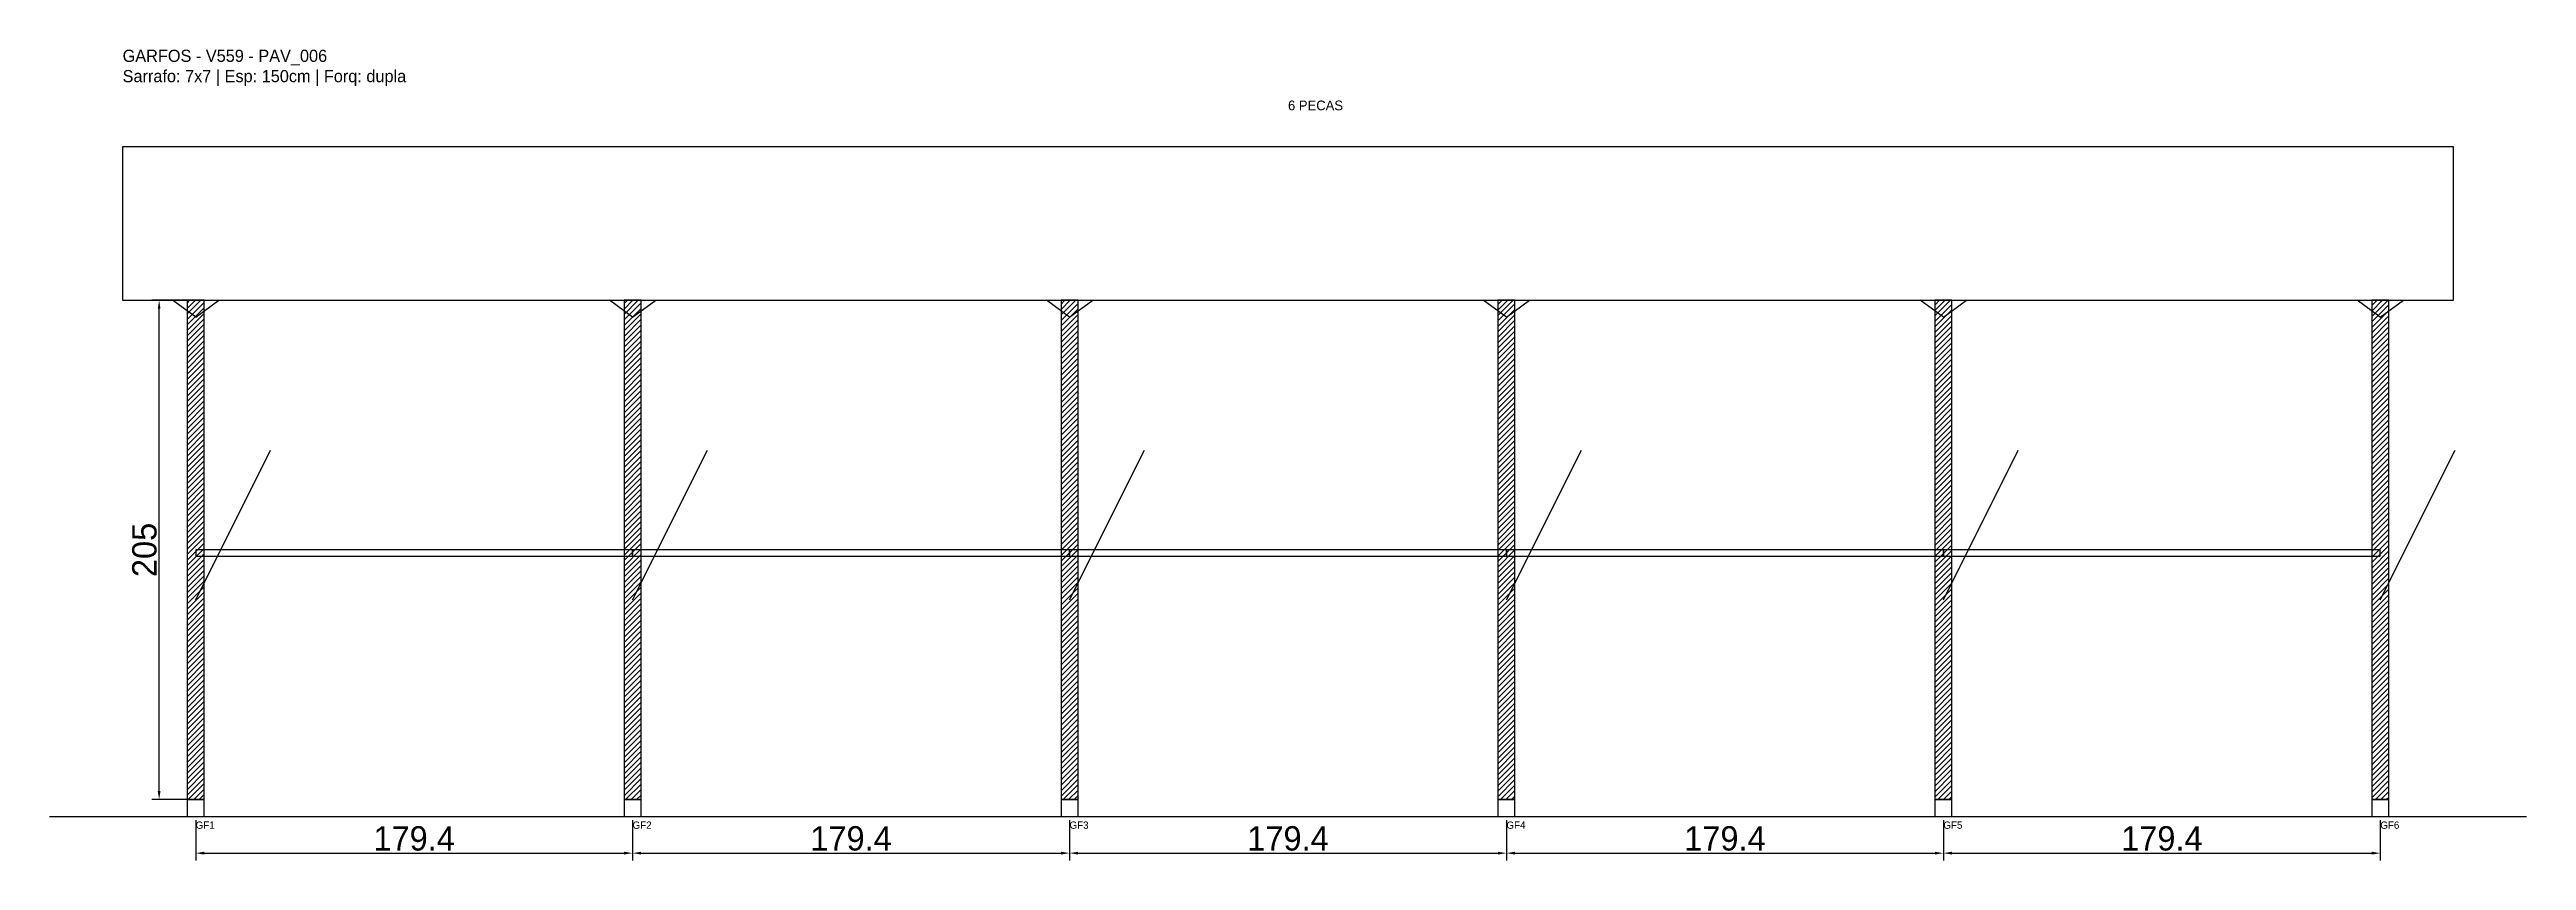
# Model space of a CAD drawing. Header units: metres. Extents: x -30 to 987, y -25 to 308.
import ezdxf

# ---------------------------------------------------------------- set-up
doc = ezdxf.new("R2010")
doc.units = ezdxf.units.M
for name, color, linetype in [('BARRA_ANCORAGEM', 1, 'Continuous'), ('COTA', 241, 'Continuous'), ('GARFOS OK', 3, 'Continuous'), ('NOME DA VIGA', 6, 'Continuous'), ('SARR_7x7', 40, 'Continuous'), ('TIRAS REESCORAMENTO', 252, 'Continuous'), ('VIGAS', 3, 'Continuous')]:
    doc.layers.add(name, color=color, linetype=linetype)
doc.dimstyles.new('EZ DXF', dxfattribs={"dimtxt": 10, "dimasz": 3.5, "dimexe": 3, "dimexo": 1.5, "dimgap": 1, "dimtad": 1, "dimdec": 1, "dimdsep": 46, "dimcen": 2.5, "dimazin": 3, "dimtfac": 1, "dimtmove": 0, "dimatfit": 3})

msp = doc.modelspace()

# ---------------------------------------------------------------- hatches: boundary and pattern name
at = {"layer": 'COTA'}
h = msp.add_hatch(dxfattribs=at)
h.set_pattern_fill('ANSI31', scale=0.5)
h.paths.add_polyline_path([(26.5, 0), (33.5, 0), (33.5, 205), (26.5, 205)])
h = msp.add_hatch(dxfattribs=at)
h.set_pattern_fill('ANSI31', scale=0.5)
h.paths.add_polyline_path([(205.9, 0), (212.9, 0), (212.9, 205), (205.9, 205)])
h = msp.add_hatch(dxfattribs=at)
h.set_pattern_fill('ANSI31', scale=0.5)
h.paths.add_polyline_path([(385.3, 0), (392.3, 0), (392.3, 205), (385.3, 205)])
h = msp.add_hatch(dxfattribs=at)
h.set_pattern_fill('ANSI31', scale=0.5)
h.paths.add_polyline_path([(564.7, 0), (571.7, 0), (571.7, 205), (564.7, 205)])
h = msp.add_hatch(dxfattribs=at)
h.set_pattern_fill('ANSI31', scale=0.5)
h.paths.add_polyline_path([(744.1, 0), (751.1, 0), (751.1, 205), (744.1, 205)])
h = msp.add_hatch(dxfattribs=at)
h.set_pattern_fill('ANSI31', scale=0.5)
h.paths.add_polyline_path([(923.5, 0), (930.5, 0), (930.5, 205), (923.5, 205)])

# ---------------------------------------------------------------- linework, layer by layer
at = {"layer": 'BARRA_ANCORAGEM'}
for p, q in [((30, 82), (60.75, 143.5)), ((209.4, 82), (240.15, 143.5)), ((388.8, 82), (419.55, 143.5)), ((568.2, 82), (598.95, 143.5)), ((747.6, 82), (778.35, 143.5)), ((927, 82), (957.75, 143.5))]:
    msp.add_line(p, q, dxfattribs=at)
at = {"layer": 'GARFOS OK'}
for p, q in [((30, 198), (20.5, 205)), ((20.5, 205), (39.5, 205)), ((30, 198), (39.5, 205)), ((209.4, 198), (199.9, 205)), ((199.9, 205), (218.9, 205)), ((209.4, 198), (218.9, 205)), ((388.8, 198), (379.3, 205)), ((379.3, 205), (398.3, 205)), ((388.8, 198), (398.3, 205)), ((568.2, 198), (558.7, 205)), ((558.7, 205), (577.7, 205)), ((568.2, 198), (577.7, 205)), ((747.6, 198), (738.1, 205)), ((738.1, 205), (757.1, 205)), ((747.6, 198), (757.1, 205)), ((927, 198), (917.5, 205)), ((917.5, 205), (936.5, 205)), ((927, 198), (936.5, 205))]:
    msp.add_line(p, q, dxfattribs=at)
at = {"layer": 'GARFOS OK', "linetype": 'CONTINUOUS'}
msp.add_line((-30, -7), (987, -7), dxfattribs=at)
at = {"layer": 'GARFOS OK'}
for points in [[(26.5, 0), (33.5, 0), (33.5, 205), (26.5, 205), (26.5, 0)], [(205.9, 0), (212.9, 0), (212.9, 205), (205.9, 205), (205.9, 0)], [(385.3, 0), (392.3, 0), (392.3, 205), (385.3, 205), (385.3, 0)], [(564.7, 0), (571.7, 0), (571.7, 205), (564.7, 205), (564.7, 0)], [(744.1, 0), (751.1, 0), (751.1, 205), (744.1, 205), (744.1, 0)], [(923.5, 0), (930.5, 0), (930.5, 205), (923.5, 205), (923.5, 0)]]:
    msp.add_lwpolyline(points, dxfattribs=at)
at = {"layer": 'SARR_7x7'}
for points in [[(26.5, -7), (33.5, -7), (33.5, 0), (26.5, 0), (26.5, -7)], [(205.9, -7), (212.9, -7), (212.9, 0), (205.9, 0), (205.9, -7)], [(385.3, -7), (392.3, -7), (392.3, 0), (385.3, 0), (385.3, -7)], [(564.7, -7), (571.7, -7), (571.7, 0), (564.7, 0), (564.7, -7)], [(744.1, -7), (751.1, -7), (751.1, 0), (744.1, 0), (744.1, -7)], [(923.5, -7), (930.5, -7), (930.5, 0), (923.5, 0), (923.5, -7)]]:
    msp.add_lwpolyline(points, dxfattribs=at)
at = {"layer": 'TIRAS REESCORAMENTO'}
for points in [[(30, 100), (209.4, 100), (209.4, 102.5), (30, 102.5), (30, 100)], [(209.4, 100), (388.8, 100), (388.8, 102.5), (209.4, 102.5), (209.4, 100)], [(388.8, 100), (568.2, 100), (568.2, 102.5), (388.8, 102.5), (388.8, 100)], [(568.2, 100), (747.6, 100), (747.6, 102.5), (568.2, 102.5), (568.2, 100)], [(747.6, 100), (927, 100), (927, 102.5), (747.6, 102.5), (747.6, 100)]]:
    msp.add_lwpolyline(points, dxfattribs=at)
at = {"layer": 'VIGAS'}
msp.add_lwpolyline([(0, 205), (957, 205), (957, 268), (0, 268), (0, 205)], dxfattribs=at)

# ---------------------------------------------------------------- texts
at = {"layer": 'NOME DA VIGA'}
for s, height, p in [('6 PECAS', 4, (478.5, 283)), ('GF1', 3, (30, -12)), ('GF2', 3, (209.4, -12)), ('GF3', 3, (388.8, -12)), ('GF4', 3, (568.2, -12)), ('GF5', 3, (747.6, -12)), ('GF6', 3, (927, -12))]:
    msp.add_text(s, height=height, dxfattribs=at).set_placement(p)
at = {"layer": 'NOME DA VIGA', "insert": (0, 293), "char_height": 5, "attachment_point": 7}
msp.add_mtext('GARFOS - V559 - PAV_006\\PSarrafo: 7x7 | Esp: 150cm | Forq: dupla', dxfattribs=at)

# ---------------------------------------------------------------- dimensions: what is measured, and where the dimension line sits
at = {"layer": 'COTA'}
msp.add_linear_dim(base=(15, 0), p1=(30, 0), p2=(30, 205), angle=90, dimstyle='EZ DXF', dxfattribs=at).render()
for base, p1, p2 in [((30, -22), (30, -7), (209.4, -7)), ((209.4, -22), (209.4, -7), (388.8, -7)), ((388.8, -22), (388.8, -7), (568.2, -7)), ((568.2, -22), (568.2, -7), (747.6, -7)), ((747.6, -22), (747.6, -7), (927, -7))]:
    msp.add_linear_dim(base=base, p1=p1, p2=p2, dimstyle='EZ DXF', dxfattribs=at).render()

doc.saveas('drawing.dxf')
